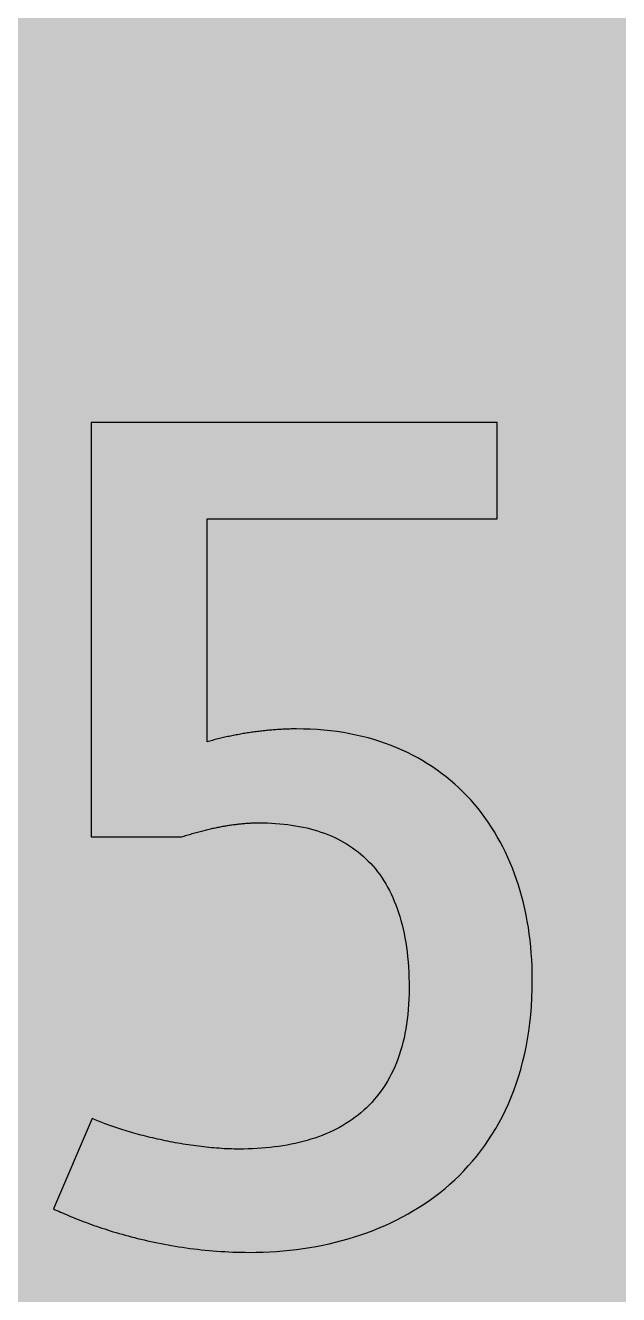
# Model space of a CAD drawing. Header units: millimetres. Extents: x 0 to 212, y 0 to 318.
# Drawn here: x 93.1 to 137.7, y 126.8 to 222.2 of the extents above; entities that cross this region are included whole.
import ezdxf

# ---------------------------------------------------------------- set-up
doc = ezdxf.new("R2010")
doc.units = ezdxf.units.MM

msp = doc.modelspace()

# ---------------------------------------------------------------- hatches: boundary and pattern name
for color, points in [(40, [(14.1633, 0.0536), (13.9878, 0.0533), (13.8125, 0.0559), (13.6373, 0.061), (13.462, 0.0686), (13.2893, 0.0787), (13.114, 0.0914), (12.9413, 0.1041), (12.7686, 0.1219), (12.5959, 0.1397), (12.4231, 0.16), (12.2504, 0.1829), (12.0777, 0.2057), (11.9075, 0.2337), (11.7373, 0.2616), (11.5672, 0.2921), (11.397, 0.3251), (11.2268, 0.3607), (11.0592, 0.3988), (10.8915, 0.4369), (10.7239, 0.4775), (10.5562, 0.5207), (10.3886, 0.5664), (10.2235, 0.6121), (10.0584, 0.6629), (9.8933, 0.7137), (9.7307, 0.7671), (9.5682, 0.8204), (9.4056, 0.8788), (9.2431, 0.9373), (9.083, 0.9982), (8.923, 1.0617), (8.763, 1.1252), (8.6055, 1.1938), (8.4455, 1.2624), (8.2906, 1.331), (8.1331, 1.4046), (7.9781, 1.4783), (7.8232, 1.5545), (7.6708, 1.6332), (7.5184, 1.7145), (7.366, 1.7958), (7.2161, 1.8796), (7.0663, 1.966), (6.919, 2.0523), (6.7716, 2.1438), (6.6243, 2.2352), (6.4795, 2.3266), (6.3348, 2.4232), (6.19, 2.5197), (6.0477, 2.6187), (5.908, 2.7178), (5.7683, 2.8194), (5.6286, 2.9235), (5.4915, 3.0302), (5.3543, 3.1369), (5.2197, 3.2461), (5.0851, 3.3579), (4.953, 3.4722), (4.8209, 3.5865), (4.6914, 3.7033), (4.5644, 3.8202), (4.4348, 3.9395), (4.3104, 4.0615), (4.1859, 4.1859), (4.0615, 4.3104), (3.9395, 4.4348), (3.8202, 4.5618), (3.7033, 4.6914), (3.5865, 4.8209), (3.4722, 4.953), (3.3579, 5.0851), (3.2487, 5.2197), (3.1369, 5.3543), (3.0302, 5.4915), (2.9235, 5.6286), (2.8194, 5.7683), (2.7178, 5.908), (2.6187, 6.0477), (2.5197, 6.19), (2.4232, 6.3348), (2.3266, 6.477), (2.2352, 6.6243), (2.1438, 6.7691), (2.0523, 6.9164), (1.966, 7.0663), (1.8796, 7.2161), (1.7958, 7.366), (1.7145, 7.5184), (1.6332, 7.6708), (1.5545, 7.8232), (1.4783, 7.9781), (1.4046, 8.1331), (1.331, 8.2906), (1.2598, 8.4455), (1.1913, 8.603), (1.1252, 8.763), (1.0592, 8.923), (0.9982, 9.083), (0.9373, 9.2431), (0.8763, 9.4056), (0.8204, 9.5682), (0.7645, 9.7307), (0.7112, 9.8933), (0.6604, 10.0584), (0.6121, 10.2235), (0.5639, 10.3911), (0.5207, 10.5562), (0.4775, 10.7239), (0.4343, 10.8915), (0.3962, 11.0592), (0.3607, 11.2268), (0.3251, 11.397), (0.2921, 11.5672), (0.2616, 11.7373), (0.2311, 11.9075), (0.2057, 12.0802), (0.1803, 12.2504), (0.1575, 12.4231), (0.1372, 12.5959), (0.1194, 12.7686), (0.1041, 12.9413), (0.0889, 13.1166), (0.0787, 13.2893), (0.0686, 13.4645), (0.061, 13.6373), (0.0559, 13.8125), (0.0508, 13.9878), (0.0508, 14.163), (0.0522, 303.4425), (0.0508, 303.6164), (0.0559, 303.7916), (0.061, 303.9669), (0.0686, 304.1396), (0.0787, 304.3149), (0.0889, 304.4876), (0.1041, 304.6628), (0.1194, 304.8356), (0.1372, 305.0083), (0.1575, 305.181), (0.1803, 305.3537), (0.2057, 305.5239), (0.2311, 305.6966), (0.2616, 305.8668), (0.2921, 306.037), (0.3251, 306.2072), (0.3607, 306.3748), (0.3962, 306.545), (0.4343, 306.7126), (0.4775, 306.8803), (0.5207, 307.0479), (0.5639, 307.213), (0.6121, 307.3781), (0.6604, 307.5432), (0.7112, 307.7083), (0.7645, 307.8734), (0.8204, 308.036), (0.8763, 308.1985), (0.9373, 308.3611), (0.9982, 308.5211), (1.0592, 308.6811), (1.1252, 308.8411), (1.1913, 308.9986), (1.2598, 309.1561), (1.331, 309.3136), (1.4046, 309.4685), (1.4783, 309.626), (1.5545, 309.7784), (1.6332, 309.9333), (1.7145, 310.0857), (1.7958, 310.2356), (1.8796, 310.388), (1.966, 310.5379), (2.0523, 310.6852), (2.1438, 310.8325), (2.2352, 310.9798), (2.3266, 311.1246), (2.4232, 311.2694), (2.5197, 311.4116), (2.6187, 311.5539), (2.7178, 311.6961), (2.8194, 311.8358), (2.9235, 311.9755), (3.0302, 312.1127), (3.1369, 312.2473), (3.2487, 312.3844), (3.3579, 312.5165), (3.4722, 312.6486), (3.5865, 312.7807), (3.7033, 312.9102), (3.8202, 313.0398), (3.9395, 313.1668), (4.0615, 313.2938), (4.1859, 313.4182), (4.3104, 313.5401), (4.4348, 313.6621), (4.5644, 313.784), (4.6914, 313.9008), (4.8209, 314.0177), (4.953, 314.132), (5.0851, 314.2437), (5.2197, 314.3555), (5.3543, 314.4647), (5.4915, 314.5739), (5.6286, 314.6781), (5.7683, 314.7822), (5.908, 314.8838), (6.0477, 314.9854), (6.19, 315.0845), (6.3348, 315.181), (6.4795, 315.275), (6.6243, 315.3689), (6.7716, 315.4604), (6.919, 315.5493), (7.0663, 315.6382), (7.2161, 315.7245), (7.366, 315.8084), (7.5184, 315.8896), (7.6708, 315.9709), (7.8232, 316.0471), (7.9781, 316.1233), (8.1331, 316.1995), (8.2906, 316.2706), (8.4455, 316.3418), (8.6055, 316.4103), (8.763, 316.4789), (8.923, 316.5424), (9.083, 316.6059), (9.2431, 316.6669), (9.4056, 316.7253), (9.5682, 316.7837), (9.7307, 316.8371), (9.8933, 316.8904), (10.0584, 316.9412), (10.2235, 316.992), (10.3886, 317.0377), (10.5562, 317.0834), (10.7239, 317.1266), (10.8915, 317.1673), (11.0592, 317.2079), (11.2268, 317.2435), (11.397, 317.279), (11.5672, 317.312), (11.7373, 317.3425), (11.9075, 317.3705), (12.0777, 317.3984), (12.2504, 317.4213), (12.4231, 317.4441), (12.5959, 317.4644), (12.7686, 317.4822), (12.9413, 317.5), (13.114, 317.5127), (13.2893, 317.5254), (13.462, 317.5356), (13.6373, 317.5432), (13.8125, 317.5483), (13.9878, 317.5508), (14.163, 317.5533), (197.6078, 317.5536), (197.7822, 317.5508), (197.9574, 317.5483), (198.1327, 317.5432), (198.3054, 317.5356), (198.4807, 317.5254), (198.6534, 317.5127), (198.8287, 317.5), (199.0014, 317.4822), (199.1741, 317.4644), (199.3468, 317.4441), (199.5195, 317.4213), (199.6897, 317.3984), (199.8624, 317.3705), (200.0326, 317.3425), (200.2028, 317.312), (200.373, 317.279), (200.5432, 317.2435), (200.7108, 317.2079), (200.8784, 317.1673), (201.0461, 317.1266), (201.2137, 317.0834), (201.3788, 317.0377), (201.5465, 316.992), (201.7116, 316.9412), (201.8767, 316.8904), (202.0392, 316.8371), (202.2018, 316.7837), (202.3643, 316.7253), (202.5269, 316.6669), (202.6869, 316.6059), (202.8469, 316.5424), (203.007, 316.4789), (203.167, 316.4103), (203.3245, 316.3418), (203.4794, 316.2706), (203.6369, 316.1995), (203.7918, 316.1233), (203.9468, 316.0471), (204.0992, 315.9709), (204.2516, 315.8896), (204.404, 315.8084), (204.5538, 315.7245), (204.7037, 315.6382), (204.8535, 315.5493), (205.0009, 315.4604), (205.1456, 315.3689), (205.293, 315.275), (205.4352, 315.181), (205.58, 315.0845), (205.7222, 314.9854), (205.8619, 314.8838), (206.0016, 314.7822), (206.1413, 314.6781), (206.2785, 314.5739), (206.4156, 314.4647), (206.5503, 314.3555), (206.6849, 314.2437), (206.817, 314.132), (206.949, 314.0177), (207.0786, 313.9008), (207.2081, 313.784), (207.3351, 313.6621), (207.4596, 313.5401), (207.584, 313.4182), (207.7085, 313.2938), (207.8304, 313.1668), (207.9498, 313.0398), (208.0666, 312.9102), (208.1835, 312.7807), (208.2978, 312.6486), (208.4121, 312.5165), (208.5238, 312.3844), (208.6331, 312.2473), (208.7397, 312.1127), (208.8464, 311.9755), (208.9506, 311.8358), (209.0522, 311.6961), (209.1512, 311.5539), (209.2503, 311.4116), (209.3468, 311.2694), (209.4433, 311.1246), (209.5348, 310.9798), (209.6262, 310.8325), (209.7176, 310.6852), (209.804, 310.5379), (209.8904, 310.388), (209.9742, 310.2356), (210.0555, 310.0857), (210.1367, 309.9333), (210.2155, 309.7784), (210.2917, 309.626), (210.3653, 309.4685), (210.439, 309.3136), (210.5076, 309.1561), (210.5762, 308.9986), (210.6447, 308.8411), (210.7082, 308.6811), (210.7717, 308.5211), (210.8327, 308.3611), (210.8911, 308.1985), (210.9495, 308.036), (211.0029, 307.8734), (211.0562, 307.7083), (211.107, 307.5432), (211.1578, 307.3781), (211.2035, 307.213), (211.2493, 307.0479), (211.2924, 306.8803), (211.3331, 306.7126), (211.3712, 306.545), (211.4093, 306.3748), (211.4448, 306.2072), (211.4779, 306.037), (211.5083, 305.8668), (211.5363, 305.6966), (211.5642, 305.5239), (211.5871, 305.3537), (211.6099, 305.181), (211.6303, 305.0083), (211.648, 304.8356), (211.6658, 304.6628), (211.6785, 304.4876), (211.6912, 304.3149), (211.7014, 304.1396), (211.709, 303.9669), (211.7141, 303.7916), (211.7166, 303.6164), (211.7166, 303.4411), (211.7189, 14.1647), (211.7166, 13.9878), (211.7141, 13.8125), (211.709, 13.6373), (211.7014, 13.4645), (211.6912, 13.2893), (211.6785, 13.1166), (211.6658, 12.9413), (211.648, 12.7686), (211.6303, 12.5959), (211.6099, 12.4231), (211.5871, 12.2504), (211.5642, 12.0802), (211.5363, 11.9075), (211.5083, 11.7373), (211.4779, 11.5672), (211.4448, 11.397), (211.4093, 11.2268), (211.3712, 11.0592), (211.3331, 10.8915), (211.2924, 10.7239), (211.2493, 10.5562), (211.2035, 10.3911), (211.1578, 10.2235), (211.107, 10.0584), (211.0562, 9.8933), (211.0029, 9.7307), (210.9495, 9.5682), (210.8911, 9.4056), (210.8327, 9.2431), (210.7717, 9.083), (210.7082, 8.923), (210.6447, 8.763), (210.5762, 8.603), (210.5076, 8.4455), (210.439, 8.2906), (210.3653, 8.1331), (210.2917, 7.9781), (210.2155, 7.8232), (210.1367, 7.6708), (210.0555, 7.5184), (209.9742, 7.366), (209.8904, 7.2161), (209.804, 7.0663), (209.7176, 6.9164), (209.6262, 6.7691), (209.5348, 6.6243), (209.4433, 6.477), (209.3468, 6.3348), (209.2503, 6.19), (209.1512, 6.0477), (209.0522, 5.908), (208.9506, 5.7683), (208.8464, 5.6286), (208.7397, 5.4915), (208.6331, 5.3543), (208.5238, 5.2197), (208.4121, 5.0851), (208.2978, 4.953), (208.1835, 4.8209), (208.0666, 4.6914), (207.9498, 4.5618), (207.8304, 4.4348), (207.7085, 4.3104), (207.584, 4.1859), (207.4596, 4.0615), (207.3351, 3.9395), (207.2081, 3.8202), (207.0786, 3.7033), (206.949, 3.5865), (206.817, 3.4722), (206.6849, 3.3579), (206.5503, 3.2461), (206.4156, 3.1369), (206.2785, 3.0302), (206.1413, 2.9235), (206.0016, 2.8194), (205.8619, 2.7178), (205.7222, 2.6187), (205.58, 2.5197), (205.4352, 2.4232), (205.293, 2.3266), (205.1456, 2.2352), (205.0009, 2.1438), (204.8535, 2.0523), (204.7037, 1.966), (204.5538, 1.8796), (204.404, 1.7958), (204.2516, 1.7145), (204.0992, 1.6332), (203.9468, 1.5545), (203.7918, 1.4783), (203.6369, 1.4046), (203.4794, 1.331), (203.3245, 1.2624), (203.167, 1.1938), (203.007, 1.1252), (202.8469, 1.0617), (202.6869, 0.9982), (202.5269, 0.9373), (202.3643, 0.8788), (202.2018, 0.8204), (202.0392, 0.7671), (201.8767, 0.7137), (201.7116, 0.6629), (201.5465, 0.6121), (201.3788, 0.5664), (201.2137, 0.5207), (201.0461, 0.4775), (200.8784, 0.4369), (200.7108, 0.3988), (200.5432, 0.3607), (200.373, 0.3251), (200.2028, 0.2921), (200.0326, 0.2616), (199.8624, 0.2337), (199.6897, 0.2057), (199.5195, 0.1829), (199.3468, 0.16), (199.1741, 0.1397), (199.0014, 0.1219), (198.8287, 0.1041), (198.6534, 0.0914), (198.4807, 0.0787), (198.3054, 0.0686), (198.1327, 0.061), (197.9574, 0.0559), (197.7822, 0.0533), (197.6069, 0.0533)]), (59, [(128.5956, 185.0856), (128.5956, 192.3175), (98.0803, 192.3175), (98.0803, 161.1849), (104.8713, 161.1849), (104.9731, 161.2163), (105.0747, 161.2494), (105.1789, 161.2798), (105.2805, 161.3129), (105.3821, 161.3433), (105.4837, 161.3738), (105.5853, 161.4018), (105.6843, 161.4322), (105.7834, 161.4602), (105.885, 161.4881), (105.984, 161.5161), (106.0831, 161.544), (106.1796, 161.5694), (106.2787, 161.5948), (106.3777, 161.6227), (106.4743, 161.6456), (106.5708, 161.671), (106.6673, 161.6964), (106.7638, 161.7193), (106.8603, 161.7421), (106.9543, 161.765), (107.0508, 161.7853), (107.1448, 161.8082), (107.2388, 161.8285), (107.3328, 161.8488), (107.4268, 161.8691), (107.5182, 161.8894), (107.6122, 161.9072), (107.7036, 161.925), (107.7951, 161.9428), (107.8865, 161.9606), (107.9779, 161.9783), (108.0694, 161.9936), (108.1608, 162.0088), (108.2497, 162.0241), (108.3386, 162.0393), (108.4301, 162.0545), (108.5164, 162.0672), (108.6053, 162.0799), (108.6942, 162.0926), (108.7806, 162.1053), (108.8695, 162.118), (108.9558, 162.1282), (109.0422, 162.1384), (109.1286, 162.1485), (109.2149, 162.1587), (109.2987, 162.1663), (109.3851, 162.1765), (109.4689, 162.1841), (109.5527, 162.1917), (109.6366, 162.1993), (109.7204, 162.2044), (109.8042, 162.2095), (109.8855, 162.2171), (109.9693, 162.2222), (110.0506, 162.2247), (110.1319, 162.2298), (110.2131, 162.2323), (110.2944, 162.2349), (110.3732, 162.2374), (110.4544, 162.24), (110.5332, 162.24), (110.6119, 162.2425), (110.6907, 162.2425), (111.0107, 162.24), (111.3282, 162.2323), (111.6406, 162.2196), (111.9505, 162.1993), (112.2578, 162.1765), (112.5601, 162.1485), (112.8573, 162.113), (113.1519, 162.0723), (113.4415, 162.0266), (113.726, 161.9758), (114.0104, 161.9199), (114.2873, 161.8564), (114.5616, 161.7904), (114.8309, 161.7167), (115.095, 161.638), (115.3566, 161.5516), (115.6132, 161.4602), (115.8672, 161.3637), (116.1136, 161.2595), (116.3574, 161.1528), (116.5962, 161.036), (116.8298, 160.9166), (117.061, 160.7896), (117.287, 160.655), (117.5055, 160.5178), (117.7214, 160.3705), (117.9322, 160.2181), (118.1405, 160.0606), (118.3411, 159.8955), (118.5367, 159.7254), (118.7298, 159.5476), (118.9152, 159.3647), (119.0955, 159.1742), (119.2733, 158.9786), (119.4435, 158.7729), (119.6111, 158.5646), (119.7712, 158.3461), (119.9261, 158.1226), (120.076, 157.894), (120.2207, 157.6553), (120.3604, 157.4114), (120.4951, 157.16), (120.6246, 156.9034), (120.7465, 156.6367), (120.8634, 156.3649), (120.9777, 156.0881), (121.0818, 155.8011), (121.1834, 155.5064), (121.2774, 155.2067), (121.3663, 154.8994), (121.4501, 154.5844), (121.5263, 154.2618), (121.6, 153.9316), (121.6635, 153.5938), (121.7244, 153.2509), (121.7778, 152.8978), (121.8235, 152.5397), (121.8641, 152.1714), (121.8997, 151.7955), (121.9276, 151.4145), (121.9505, 151.0233), (121.9657, 150.6271), (121.9759, 150.2207), (121.981, 149.8067), (121.9759, 149.3977), (121.9632, 148.9964), (121.9454, 148.6027), (121.9175, 148.2166), (121.8819, 147.8407), (121.8413, 147.4699), (121.7905, 147.1092), (121.7346, 146.7561), (121.6711, 146.4081), (121.5974, 146.0703), (121.5212, 145.7401), (121.4349, 145.4175), (121.3409, 145.1), (121.2418, 144.7927), (121.1351, 144.4904), (121.0234, 144.1983), (120.904, 143.9113), (120.777, 143.6319), (120.6449, 143.3601), (120.5052, 143.096), (120.3604, 142.8394), (120.208, 142.588), (120.0506, 142.3441), (119.888, 142.1079), (119.7178, 141.8768), (119.54, 141.6558), (119.3597, 141.4399), (119.1717, 141.2291), (118.9787, 141.0259), (118.778, 140.8303), (118.5748, 140.6398), (118.364, 140.4569), (118.1481, 140.2817), (117.9271, 140.1115), (117.7011, 139.9464), (117.4699, 139.7889), (117.2337, 139.639), (116.9924, 139.4943), (116.746, 139.3546), (116.4946, 139.2225), (116.238, 139.0955), (115.9764, 138.9736), (115.7097, 138.8593), (115.4405, 138.75), (115.1661, 138.6459), (114.8867, 138.5494), (114.6023, 138.4579), (114.3152, 138.3716), (114.0231, 138.2903), (113.726, 138.2166), (113.4262, 138.1481), (113.124, 138.082), (112.8141, 138.0236), (112.5017, 137.9728), (112.1867, 137.9245), (111.8692, 137.8814), (111.5441, 137.8433), (111.219, 137.8128), (110.8888, 137.7848), (110.556, 137.762), (110.2208, 137.7467), (109.8804, 137.734), (109.5375, 137.7264), (109.1921, 137.7239), (109.0092, 137.7239), (108.8263, 137.7264), (108.6409, 137.7315), (108.4529, 137.7391), (108.265, 137.7467), (108.077, 137.7544), (107.889, 137.7671), (107.6985, 137.7798), (107.5055, 137.7925), (107.315, 137.8077), (107.122, 137.8255), (106.9289, 137.8458), (106.7359, 137.8661), (106.5428, 137.8864), (106.3498, 137.9093), (106.1542, 137.9322), (105.9612, 137.9576), (105.7656, 137.9855), (105.57, 138.0134), (105.377, 138.0414), (105.1839, 138.0719), (104.9884, 138.1049), (104.7953, 138.1379), (104.6023, 138.1709), (104.4092, 138.2039), (104.2187, 138.2395), (104.0282, 138.2776), (103.8377, 138.3157), (103.6472, 138.3538), (103.4593, 138.3919), (103.2713, 138.4325), (103.0834, 138.4732), (102.8979, 138.5164), (102.7151, 138.557), (102.5322, 138.6002), (102.3493, 138.6459), (102.169, 138.6891), (101.9912, 138.7348), (101.8159, 138.7805), (101.6406, 138.8262), (101.4679, 138.872), (101.2952, 138.9202), (101.125, 138.9685), (100.9599, 139.0167), (100.7923, 139.065), (100.6297, 139.1133), (100.4697, 139.1615), (100.3122, 139.2123), (100.1547, 139.2631), (100.0023, 139.3114), (99.8525, 139.3622), (99.7026, 139.413), (99.5578, 139.4638), (99.4156, 139.512), (99.2759, 139.5628), (99.1413, 139.6136), (99.0067, 139.6644), (98.8771, 139.7152), (98.7501, 139.766), (98.6257, 139.8168), (98.5063, 139.8676), (98.3894, 139.9184), (98.2777, 139.9667), (98.1685, 140.0175), (95.2581, 133.2272), (95.3821, 133.1671), (95.5116, 133.1087), (95.6462, 133.0477), (95.7834, 132.9868), (95.9256, 132.9233), (96.073, 132.8598), (96.2203, 132.7963), (96.3752, 132.7302), (96.5302, 132.6667), (96.6927, 132.6007), (96.8553, 132.5321), (97.0229, 132.4661), (97.1956, 132.4), (97.3709, 132.3315), (97.5487, 132.2629), (97.7316, 132.1943), (97.917, 132.1257), (98.1075, 132.0597), (98.298, 131.9911), (98.4961, 131.9225), (98.6942, 131.8539), (98.8974, 131.7854), (99.1032, 131.7193), (99.3115, 131.6507), (99.5248, 131.5847), (99.7407, 131.5161), (99.9592, 131.4526), (100.1801, 131.3866), (100.4062, 131.3205), (100.6348, 131.257), (100.8659, 131.1935), (101.0996, 131.1326), (101.3358, 131.0691), (101.5771, 131.0081), (101.821, 130.9497), (102.0648, 130.8913), (102.3137, 130.8329), (102.5652, 130.777), (102.8192, 130.7236), (103.0783, 130.6703), (103.3374, 130.617), (103.599, 130.5662), (103.8657, 130.5179), (104.1324, 130.4722), (104.4016, 130.4265), (104.6759, 130.3807), (104.9503, 130.3401), (105.2271, 130.2995), (105.5091, 130.2614), (105.791, 130.2233), (106.0755, 130.1902), (106.365, 130.1572), (106.6546, 130.1293), (106.9467, 130.1013), (107.2388, 130.0759), (107.536, 130.0531), (107.8357, 130.0328), (108.1354, 130.015), (108.4402, 129.9997), (108.745, 129.987), (109.0524, 129.9769), (109.3597, 129.9693), (109.6721, 129.9642), (109.9845, 129.9616), (110.4925, 129.9667), (111.0005, 129.9794), (111.506, 130.0023), (112.0115, 130.0328), (112.5144, 130.0734), (113.0173, 130.1217), (113.5151, 130.1801), (114.013, 130.2487), (114.5083, 130.3249), (115.001, 130.4112), (115.4887, 130.5077), (115.9739, 130.6119), (116.4565, 130.7262), (116.9365, 130.8506), (117.4115, 130.9827), (117.8839, 131.125), (118.3488, 131.2774), (118.811, 131.4399), (119.2682, 131.6126), (119.7229, 131.7955), (120.1699, 131.986), (120.6119, 132.1892), (121.0462, 132.4), (121.478, 132.6236), (121.9022, 132.8547), (122.3188, 133.0985), (122.7303, 133.35), (123.1367, 133.6142), (123.5329, 133.8859), (123.9241, 134.1704), (124.3051, 134.4651), (124.681, 134.7699), (125.0467, 135.0848), (125.4074, 135.4099), (125.7579, 135.7478), (126.0983, 136.0957), (126.431, 136.4539), (126.7562, 136.8222), (127.0711, 137.2032), (127.3759, 137.5943), (127.6706, 137.9957), (127.955, 138.4097), (128.2319, 138.8339), (128.4961, 139.2682), (128.7501, 139.7152), (128.9914, 140.175), (129.225, 140.6449), (129.4435, 141.1249), (129.6543, 141.6177), (129.8499, 142.1206), (130.0353, 142.6362), (130.208, 143.1646), (130.368, 143.703), (130.5154, 144.2542), (130.65, 144.8181), (130.7719, 145.3921), (130.8786, 145.9789), (130.9751, 146.5783), (131.0538, 147.1879), (131.1199, 147.8102), (131.1732, 148.4452), (131.2088, 149.0929), (131.2316, 149.7533), (131.2393, 150.4239), (131.2367, 150.9344), (131.2215, 151.4399), (131.1986, 151.9403), (131.1656, 152.4381), (131.1224, 152.9309), (131.0716, 153.416), (131.0107, 153.8986), (130.9421, 154.3736), (130.8633, 154.846), (130.7744, 155.3108), (130.6779, 155.7731), (130.5712, 156.2278), (130.4569, 156.6748), (130.3325, 157.1193), (130.2004, 157.5562), (130.0582, 157.9855), (129.9083, 158.4122), (129.7483, 158.8287), (129.5806, 159.2428), (129.4028, 159.6466), (129.2174, 160.0454), (129.0218, 160.4391), (128.8186, 160.8226), (128.6078, 161.2011), (128.3868, 161.5719), (128.1582, 161.9377), (127.922, 162.2933), (127.6756, 162.6413), (127.4216, 162.9842), (127.16, 163.3169), (126.8882, 163.6446), (126.6088, 163.9621), (126.3218, 164.272), (126.0272, 164.5742), (125.7224, 164.8689), (125.4125, 165.1533), (125.0925, 165.4302), (124.7623, 165.6994), (124.427, 165.9585), (124.0841, 166.21), (123.731, 166.4513), (123.3703, 166.685), (123.002, 166.9085), (122.6261, 167.1218), (122.2426, 167.3276), (121.8514, 167.5232), (121.4526, 167.7111), (121.0462, 167.8864), (120.6297, 168.054), (120.208, 168.209), (119.7788, 168.3563), (119.3419, 168.4934), (118.8949, 168.6179), (118.4427, 168.7347), (117.983, 168.8414), (117.5156, 168.9354), (117.0407, 169.0192), (116.5581, 169.0929), (116.0704, 169.1538), (115.5725, 169.2046), (115.0696, 169.2453), (114.5565, 169.2732), (114.0384, 169.291), (113.5126, 169.2986), (113.4135, 169.2961), (113.3145, 169.2961), (113.2129, 169.2961), (113.1113, 169.2935), (113.0097, 169.291), (112.9081, 169.2885), (112.8065, 169.2859), (112.7049, 169.2808), (112.6007, 169.2758), (112.4966, 169.2732), (112.395, 169.2656), (112.2909, 169.2605), (112.1867, 169.2554), (112.08, 169.2478), (111.9759, 169.2402), (111.8692, 169.2326), (111.7651, 169.225), (111.6584, 169.2148), (111.5543, 169.2072), (111.4476, 169.197), (111.3409, 169.1869), (111.2342, 169.1767), (111.1275, 169.164), (111.0209, 169.1538), (110.9142, 169.1411), (110.805, 169.1284), (110.6983, 169.1157), (110.5916, 169.103), (110.4849, 169.0878), (110.3757, 169.0751), (110.269, 169.0599), (110.1623, 169.0446), (110.0531, 169.0294), (109.9464, 169.0116), (109.8398, 168.9964), (109.7331, 168.9786), (109.6239, 168.9608), (109.5172, 168.943), (109.4105, 168.9252), (109.3038, 168.9049), (109.1971, 168.8871), (109.0905, 168.8668), (108.9838, 168.8465), (108.8771, 168.8262), (108.7704, 168.8059), (108.6637, 168.783), (108.5596, 168.7627), (108.4529, 168.7398), (108.3488, 168.717), (108.2421, 168.6941), (108.138, 168.6712), (108.0338, 168.6458), (107.9297, 168.623), (107.8255, 168.5976), (107.7214, 168.5722), (107.6198, 168.5468), (107.5157, 168.5214), (107.4141, 168.4934), (107.3125, 168.468), (107.2109, 168.4401), (107.1093, 168.4122), (107.0102, 168.3842), (106.9086, 168.3563), (106.8095, 168.3283), (106.8116, 185.0856)])]:
    msp.add_hatch(color=color).paths.add_polyline_path(points)

# ---------------------------------------------------------------- linework, layer by layer
at = {"color": 59}
msp.add_lwpolyline([(128.5956, 185.0856), (128.5956, 192.3175), (98.0803, 192.3175), (98.0803, 161.1849), (104.8713, 161.1849), (104.9731, 161.2163), (105.0747, 161.2494), (105.1789, 161.2798), (105.2805, 161.3129), (105.3821, 161.3433), (105.4837, 161.3738), (105.5853, 161.4018), (105.6843, 161.4322), (105.7834, 161.4602), (105.885, 161.4881), (105.984, 161.5161), (106.0831, 161.544), (106.1796, 161.5694), (106.2787, 161.5948), (106.3777, 161.6227), (106.4743, 161.6456), (106.5708, 161.671), (106.6673, 161.6964), (106.7638, 161.7193), (106.8603, 161.7421), (106.9543, 161.765), (107.0508, 161.7853), (107.1448, 161.8082), (107.2388, 161.8285), (107.3328, 161.8488), (107.4268, 161.8691), (107.5182, 161.8894), (107.6122, 161.9072), (107.7036, 161.925), (107.7951, 161.9428), (107.8865, 161.9606), (107.9779, 161.9783), (108.0694, 161.9936), (108.1608, 162.0088), (108.2497, 162.0241), (108.3386, 162.0393), (108.4301, 162.0545), (108.5164, 162.0672), (108.6053, 162.0799), (108.6942, 162.0926), (108.7806, 162.1053), (108.8695, 162.118), (108.9558, 162.1282), (109.0422, 162.1384), (109.1286, 162.1485), (109.2149, 162.1587), (109.2987, 162.1663), (109.3851, 162.1765), (109.4689, 162.1841), (109.5527, 162.1917), (109.6366, 162.1993), (109.7204, 162.2044), (109.8042, 162.2095), (109.8855, 162.2171), (109.9693, 162.2222), (110.0506, 162.2247), (110.1319, 162.2298), (110.2131, 162.2323), (110.2944, 162.2349), (110.3732, 162.2374), (110.4544, 162.24), (110.5332, 162.24), (110.6119, 162.2425), (110.6907, 162.2425), (111.0107, 162.24), (111.3282, 162.2323), (111.6406, 162.2196), (111.9505, 162.1993), (112.2578, 162.1765), (112.5601, 162.1485), (112.8573, 162.113), (113.1519, 162.0723), (113.4415, 162.0266), (113.726, 161.9758), (114.0104, 161.9199), (114.2873, 161.8564), (114.5616, 161.7904), (114.8309, 161.7167), (115.095, 161.638), (115.3566, 161.5516), (115.6132, 161.4602), (115.8672, 161.3637), (116.1136, 161.2595), (116.3574, 161.1528), (116.5962, 161.036), (116.8298, 160.9166), (117.061, 160.7896), (117.287, 160.655), (117.5055, 160.5178), (117.7214, 160.3705), (117.9322, 160.2181), (118.1405, 160.0606), (118.3411, 159.8955), (118.5367, 159.7254), (118.7298, 159.5476), (118.9152, 159.3647), (119.0955, 159.1742), (119.2733, 158.9786), (119.4435, 158.7729), (119.6111, 158.5646), (119.7712, 158.3461), (119.9261, 158.1226), (120.076, 157.894), (120.2207, 157.6553), (120.3604, 157.4114), (120.4951, 157.16), (120.6246, 156.9034), (120.7465, 156.6367), (120.8634, 156.3649), (120.9777, 156.0881), (121.0818, 155.8011), (121.1834, 155.5064), (121.2774, 155.2067), (121.3663, 154.8994), (121.4501, 154.5844), (121.5263, 154.2618), (121.6, 153.9316), (121.6635, 153.5938), (121.7244, 153.2509), (121.7778, 152.8978), (121.8235, 152.5397), (121.8641, 152.1714), (121.8997, 151.7955), (121.9276, 151.4145), (121.9505, 151.0233), (121.9657, 150.6271), (121.9759, 150.2207), (121.981, 149.8067), (121.9759, 149.3977), (121.9632, 148.9964), (121.9454, 148.6027), (121.9175, 148.2166), (121.8819, 147.8407), (121.8413, 147.4699), (121.7905, 147.1092), (121.7346, 146.7561), (121.6711, 146.4081), (121.5974, 146.0703), (121.5212, 145.7401), (121.4349, 145.4175), (121.3409, 145.1), (121.2418, 144.7927), (121.1351, 144.4904), (121.0234, 144.1983), (120.904, 143.9113), (120.777, 143.6319), (120.6449, 143.3601), (120.5052, 143.096), (120.3604, 142.8394), (120.208, 142.588), (120.0506, 142.3441), (119.888, 142.1079), (119.7178, 141.8768), (119.54, 141.6558), (119.3597, 141.4399), (119.1717, 141.2291), (118.9787, 141.0259), (118.778, 140.8303), (118.5748, 140.6398), (118.364, 140.4569), (118.1481, 140.2817), (117.9271, 140.1115), (117.7011, 139.9464), (117.4699, 139.7889), (117.2337, 139.639), (116.9924, 139.4943), (116.746, 139.3546), (116.4946, 139.2225), (116.238, 139.0955), (115.9764, 138.9736), (115.7097, 138.8593), (115.4405, 138.75), (115.1661, 138.6459), (114.8867, 138.5494), (114.6023, 138.4579), (114.3152, 138.3716), (114.0231, 138.2903), (113.726, 138.2166), (113.4262, 138.1481), (113.124, 138.082), (112.8141, 138.0236), (112.5017, 137.9728), (112.1867, 137.9245), (111.8692, 137.8814), (111.5441, 137.8433), (111.219, 137.8128), (110.8888, 137.7848), (110.556, 137.762), (110.2208, 137.7467), (109.8804, 137.734), (109.5375, 137.7264), (109.1921, 137.7239), (109.0092, 137.7239), (108.8263, 137.7264), (108.6409, 137.7315), (108.4529, 137.7391), (108.265, 137.7467), (108.077, 137.7544), (107.889, 137.7671), (107.6985, 137.7798), (107.5055, 137.7925), (107.315, 137.8077), (107.122, 137.8255), (106.9289, 137.8458), (106.7359, 137.8661), (106.5428, 137.8864), (106.3498, 137.9093), (106.1542, 137.9322), (105.9612, 137.9576), (105.7656, 137.9855), (105.57, 138.0134), (105.377, 138.0414), (105.1839, 138.0719), (104.9884, 138.1049), (104.7953, 138.1379), (104.6023, 138.1709), (104.4092, 138.2039), (104.2187, 138.2395), (104.0282, 138.2776), (103.8377, 138.3157), (103.6472, 138.3538), (103.4593, 138.3919), (103.2713, 138.4325), (103.0834, 138.4732), (102.8979, 138.5164), (102.7151, 138.557), (102.5322, 138.6002), (102.3493, 138.6459), (102.169, 138.6891), (101.9912, 138.7348), (101.8159, 138.7805), (101.6406, 138.8262), (101.4679, 138.872), (101.2952, 138.9202), (101.125, 138.9685), (100.9599, 139.0167), (100.7923, 139.065), (100.6297, 139.1133), (100.4697, 139.1615), (100.3122, 139.2123), (100.1547, 139.2631), (100.0023, 139.3114), (99.8525, 139.3622), (99.7026, 139.413), (99.5578, 139.4638), (99.4156, 139.512), (99.2759, 139.5628), (99.1413, 139.6136), (99.0067, 139.6644), (98.8771, 139.7152), (98.7501, 139.766), (98.6257, 139.8168), (98.5063, 139.8676), (98.3894, 139.9184), (98.2777, 139.9667), (98.1685, 140.0175), (95.2581, 133.2272), (95.3821, 133.1671), (95.5116, 133.1087), (95.6462, 133.0477), (95.7834, 132.9868), (95.9256, 132.9233), (96.073, 132.8598), (96.2203, 132.7963), (96.3752, 132.7302), (96.5302, 132.6667), (96.6927, 132.6007), (96.8553, 132.5321), (97.0229, 132.4661), (97.1956, 132.4), (97.3709, 132.3315), (97.5487, 132.2629), (97.7316, 132.1943), (97.917, 132.1257), (98.1075, 132.0597), (98.298, 131.9911), (98.4961, 131.9225), (98.6942, 131.8539), (98.8974, 131.7854), (99.1032, 131.7193), (99.3115, 131.6507), (99.5248, 131.5847), (99.7407, 131.5161), (99.9592, 131.4526), (100.1801, 131.3866), (100.4062, 131.3205), (100.6348, 131.257), (100.8659, 131.1935), (101.0996, 131.1326), (101.3358, 131.0691), (101.5771, 131.0081), (101.821, 130.9497), (102.0648, 130.8913), (102.3137, 130.8329), (102.5652, 130.777), (102.8192, 130.7236), (103.0783, 130.6703), (103.3374, 130.617), (103.599, 130.5662), (103.8657, 130.5179), (104.1324, 130.4722), (104.4016, 130.4265), (104.6759, 130.3807), (104.9503, 130.3401), (105.2271, 130.2995), (105.5091, 130.2614), (105.791, 130.2233), (106.0755, 130.1902), (106.365, 130.1572), (106.6546, 130.1293), (106.9467, 130.1013), (107.2388, 130.0759), (107.536, 130.0531), (107.8357, 130.0328), (108.1354, 130.015), (108.4402, 129.9997), (108.745, 129.987), (109.0524, 129.9769), (109.3597, 129.9693), (109.6721, 129.9642), (109.9845, 129.9616), (110.4925, 129.9667), (111.0005, 129.9794), (111.506, 130.0023), (112.0115, 130.0328), (112.5144, 130.0734), (113.0173, 130.1217), (113.5151, 130.1801), (114.013, 130.2487), (114.5083, 130.3249), (115.001, 130.4112), (115.4887, 130.5077), (115.9739, 130.6119), (116.4565, 130.7262), (116.9365, 130.8506), (117.4115, 130.9827), (117.8839, 131.125), (118.3488, 131.2774), (118.811, 131.4399), (119.2682, 131.6126), (119.7229, 131.7955), (120.1699, 131.986), (120.6119, 132.1892), (121.0462, 132.4), (121.478, 132.6236), (121.9022, 132.8547), (122.3188, 133.0985), (122.7303, 133.35), (123.1367, 133.6142), (123.5329, 133.8859), (123.9241, 134.1704), (124.3051, 134.4651), (124.681, 134.7699), (125.0467, 135.0848), (125.4074, 135.4099), (125.7579, 135.7478), (126.0983, 136.0957), (126.431, 136.4539), (126.7562, 136.8222), (127.0711, 137.2032), (127.3759, 137.5943), (127.6706, 137.9957), (127.955, 138.4097), (128.2319, 138.8339), (128.4961, 139.2682), (128.7501, 139.7152), (128.9914, 140.175), (129.225, 140.6449), (129.4435, 141.1249), (129.6543, 141.6177), (129.8499, 142.1206), (130.0353, 142.6362), (130.208, 143.1646), (130.368, 143.703), (130.5154, 144.2542), (130.65, 144.8181), (130.7719, 145.3921), (130.8786, 145.9789), (130.9751, 146.5783), (131.0538, 147.1879), (131.1199, 147.8102), (131.1732, 148.4452), (131.2088, 149.0929), (131.2316, 149.7533), (131.2393, 150.4239), (131.2367, 150.9344), (131.2215, 151.4399), (131.1986, 151.9403), (131.1656, 152.4381), (131.1224, 152.9309), (131.0716, 153.416), (131.0107, 153.8986), (130.9421, 154.3736), (130.8633, 154.846), (130.7744, 155.3108), (130.6779, 155.7731), (130.5712, 156.2278), (130.4569, 156.6748), (130.3325, 157.1193), (130.2004, 157.5562), (130.0582, 157.9855), (129.9083, 158.4122), (129.7483, 158.8287), (129.5806, 159.2428), (129.4028, 159.6466), (129.2174, 160.0454), (129.0218, 160.4391), (128.8186, 160.8226), (128.6078, 161.2011), (128.3868, 161.5719), (128.1582, 161.9377), (127.922, 162.2933), (127.6756, 162.6413), (127.4216, 162.9842), (127.16, 163.3169), (126.8882, 163.6446), (126.6088, 163.9621), (126.3218, 164.272), (126.0272, 164.5742), (125.7224, 164.8689), (125.4125, 165.1533), (125.0925, 165.4302), (124.7623, 165.6994), (124.427, 165.9585), (124.0841, 166.21), (123.731, 166.4513), (123.3703, 166.685), (123.002, 166.9085), (122.6261, 167.1218), (122.2426, 167.3276), (121.8514, 167.5232), (121.4526, 167.7111), (121.0462, 167.8864), (120.6297, 168.054), (120.208, 168.209), (119.7788, 168.3563), (119.3419, 168.4934), (118.8949, 168.6179), (118.4427, 168.7347), (117.983, 168.8414), (117.5156, 168.9354), (117.0407, 169.0192), (116.5581, 169.0929), (116.0704, 169.1538), (115.5725, 169.2046), (115.0696, 169.2453), (114.5565, 169.2732), (114.0384, 169.291), (113.5126, 169.2986), (113.4135, 169.2961), (113.3145, 169.2961), (113.2129, 169.2961), (113.1113, 169.2935), (113.0097, 169.291), (112.9081, 169.2885), (112.8065, 169.2859), (112.7049, 169.2808), (112.6007, 169.2758), (112.4966, 169.2732), (112.395, 169.2656), (112.2909, 169.2605), (112.1867, 169.2554), (112.08, 169.2478), (111.9759, 169.2402), (111.8692, 169.2326), (111.7651, 169.225), (111.6584, 169.2148), (111.5543, 169.2072), (111.4476, 169.197), (111.3409, 169.1869), (111.2342, 169.1767), (111.1275, 169.164), (111.0209, 169.1538), (110.9142, 169.1411), (110.805, 169.1284), (110.6983, 169.1157), (110.5916, 169.103), (110.4849, 169.0878), (110.3757, 169.0751), (110.269, 169.0599), (110.1623, 169.0446), (110.0531, 169.0294), (109.9464, 169.0116), (109.8398, 168.9964), (109.7331, 168.9786), (109.6239, 168.9608), (109.5172, 168.943), (109.4105, 168.9252), (109.3038, 168.9049), (109.1971, 168.8871), (109.0905, 168.8668), (108.9838, 168.8465), (108.8771, 168.8262), (108.7704, 168.8059), (108.6637, 168.783), (108.5596, 168.7627), (108.4529, 168.7398), (108.3488, 168.717), (108.2421, 168.6941), (108.138, 168.6712), (108.0338, 168.6458), (107.9297, 168.623), (107.8255, 168.5976), (107.7214, 168.5722), (107.6198, 168.5468), (107.5157, 168.5214), (107.4141, 168.4934), (107.3125, 168.468), (107.2109, 168.4401), (107.1093, 168.4122), (107.0102, 168.3842), (106.9086, 168.3563), (106.8095, 168.3283), (106.8116, 185.0856), (128.5956, 185.0856)], dxfattribs=at)

doc.saveas('drawing.dxf')
